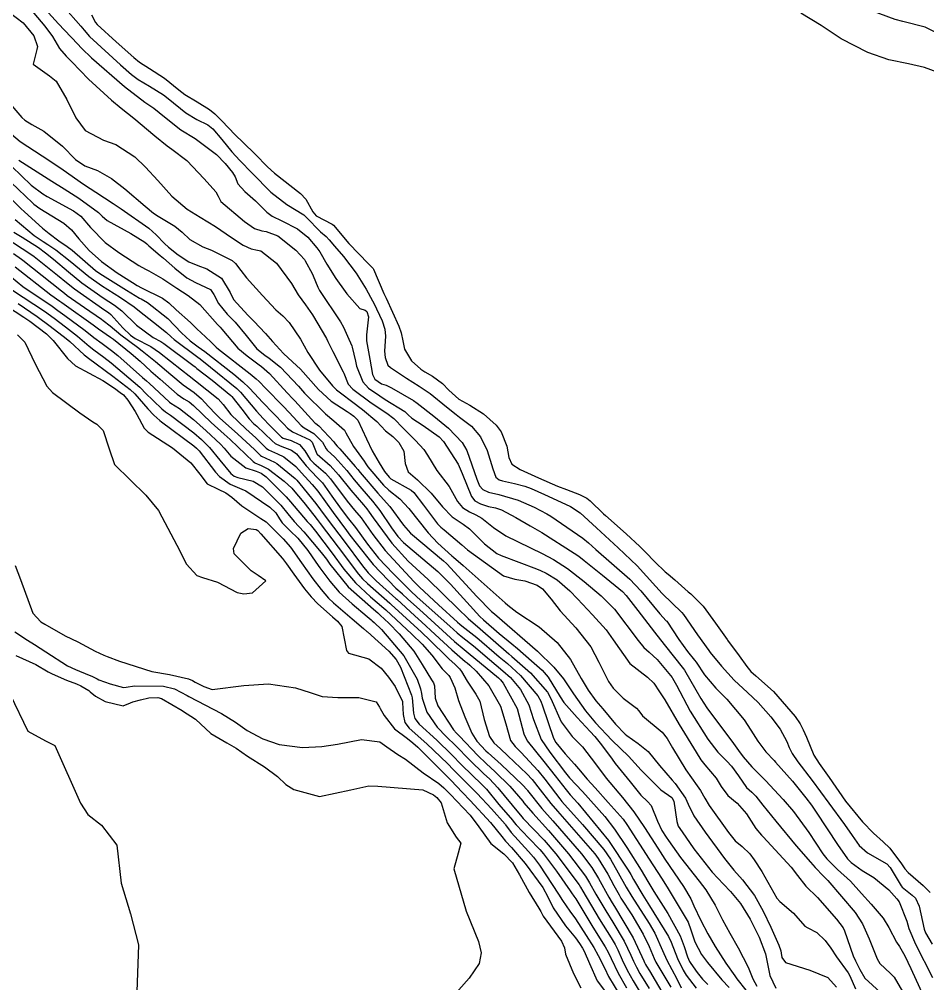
# Model space of a CAD drawing. Header units: feet. Extents: x 1313709 to 1317500, y 405869 to 411659.
# Drawn here: x 1316100.5 to 1316359.3, y 407275.2 to 407550.1 of the extents above; entities that cross this region are included whole.
import ezdxf

# ---------------------------------------------------------------- set-up
doc = ezdxf.new("R2010")
doc.units = ezdxf.units.FT
doc.layers.add('C-TOPO-MAJR', color=32, linetype='CONTINUOUS')

msp = doc.modelspace()

# ---------------------------------------------------------------- linework, layer by layer
at = {"layer": 'C-TOPO-MAJR'}
for points in [[(1316102.06, 407554.84), (1316107.73, 407548.16), (1316109.9, 407545.16), (1316111.9, 407541.75), (1316113.84, 407539.57), (1316115.48, 407537.97), (1316120.18, 407533.03), (1316126.71, 407527.03), (1316129.48, 407524.76), (1316133.09, 407521.88), (1316139.12, 407516.9), (1316142.64, 407514.02), (1316143.9, 407513.12), (1316148.22, 407509.83), (1316153.2, 407504.66), (1316156.51, 407500.9), (1316157.12, 407499.65), (1316157.94, 407498.19), (1316164.62, 407492.42), (1316167.53, 407490.44), (1316169.63, 407489.78), (1316170.81, 407489.63), (1316174.19, 407488.4), (1316179.32, 407484.31), (1316181.7, 407481.67), (1316181.98, 407481.25), (1316183.89, 407477.62), (1316184.17, 407477.01), (1316185.51, 407473.74), (1316186.05, 407472.8), (1316191.96, 407463.89), (1316192.83, 407462.3), (1316193.97, 407459.73), (1316195.2, 407456.97), (1316195.33, 407456.59), (1316196.26, 407452.67), (1316196.58, 407451.23), (1316198.35, 407446.71), (1316200.03, 407444.96), (1316203.21, 407442.73), (1316204.77, 407441.71), (1316210.29, 407438.25), (1316211.28, 407437.38), (1316212.34, 407436.38), (1316215.6, 407434.28), (1316220.1, 407431.07), (1316221.35, 407429.78), (1316225.56, 407423.25), (1316226.7, 407420.66), (1316229.35, 407414.02), (1316230.33, 407412.8), (1316231.9, 407411.93), (1316234.16, 407411.22), (1316236.13, 407410.82), (1316237.86, 407410.29), (1316242, 407408.12), (1316246.02, 407405.74), (1316249.35, 407403.77), (1316258.6, 407397.91), (1316259.88, 407397.03), (1316261.47, 407395.84), (1316266.67, 407391.68), (1316272.33, 407386.94), (1316273.36, 407385.87), (1316276.75, 407381.56), (1316281.47, 407375.37), (1316284.19, 407371.84), (1316289.71, 407364.96), (1316289.99, 407364.56), (1316293.28, 407358.98), (1316294.69, 407356.47), (1316296.37, 407353.81), (1316299.11, 407350.08), (1316303.48, 407344.33), (1316305.39, 407341.69), (1316306.79, 407339.9), (1316309.25, 407337), (1316311.76, 407334.4), (1316313.12, 407333.08), (1316318.15, 407327.7), (1316321.07, 407324.26), (1316325.47, 407318.25), (1316329.45, 407312.22), (1316330.56, 407310.8), (1316333.65, 407307.78), (1316337.36, 407304.38), (1316340.5, 407300.93), (1316343.2, 407297.81), (1316346.68, 407293.88), (1316348.26, 407291.19), (1316350.48, 407287.02), (1316351.3, 407285.78), (1316352.79, 407283.09), (1316354.49, 407279.47), (1316358.12, 407271.67)], [(1316112.99, 407553.82), (1316118.05, 407548.17), (1316118.93, 407547.03), (1316120.46, 407545.22), (1316129.31, 407537.07), (1316132.44, 407534.34), (1316134.35, 407532.95), (1316137.54, 407531.04), (1316141.56, 407528.56), (1316142.88, 407527.54), (1316147.89, 407523.47), (1316151.11, 407521.57), (1316154.21, 407519.99), (1316155.58, 407518.86), (1316158.18, 407515.81), (1316161.04, 407512.32), (1316163.28, 407509.85), (1316166.8, 407506.21), (1316172.12, 407500.84), (1316176.71, 407497.32), (1316181.58, 407494.32), (1316182.24, 407493.69), (1316186.31, 407489.47), (1316187.88, 407488.17), (1316188.79, 407487.24), (1316190.31, 407485.46), (1316192.89, 407482.51), (1316196.46, 407477.76), (1316199.33, 407473.21), (1316201.14, 407469.81), (1316201.48, 407469.13), (1316203.87, 407464.18), (1316204.68, 407461.76), (1316204.8, 407459.78), (1316204.57, 407455.46), (1316204.73, 407453.72), (1316205.47, 407451.53), (1316206.25, 407450.81), (1316210.85, 407447.8), (1316214.39, 407445.5), (1316217.59, 407443.4), (1316222.22, 407439.66), (1316224.92, 407437.4), (1316225.89, 407436.7), (1316229.3, 407434.13), (1316231.87, 407431.1), (1316233.79, 407427.16), (1316235.41, 407421.93), (1316236.28, 407419.58), (1316237.24, 407418.8), (1316238.14, 407418.54), (1316241.55, 407417.81), (1316244.56, 407417.02), (1316246.38, 407416.32), (1316250.17, 407414.6), (1316253.64, 407413.02), (1316257.53, 407411.22), (1316260.31, 407409.38), (1316264.92, 407405.13), (1316271.12, 407399.4), (1316276.57, 407394.26), (1316281.85, 407388.43), (1316283.65, 407386.41), (1316289.3, 407380.96), (1316289.78, 407380.42), (1316293.75, 407374.65), (1316296.94, 407370.21), (1316297.39, 407369.63), (1316300.53, 407365.72), (1316304.16, 407361.7), (1316307.95, 407358.16), (1316311.02, 407355.32), (1316314.64, 407351.29), (1316317.26, 407347.71), (1316319.2, 407344.27), (1316319.89, 407342.48), (1316320.69, 407340.76), (1316322.35, 407338.45), (1316326.4, 407333.14), (1316331.13, 407326.63), (1316335.62, 407320.55), (1316337.84, 407317.39), (1316339.8, 407314.61), (1316342.17, 407312.5), (1316347.71, 407309.31), (1316348.68, 407308.27), (1316351.77, 407303.06), (1316352.07, 407302.69), (1316354.93, 407300.43), (1316355.87, 407299.52), (1316356.9, 407297.28), (1316358.37, 407290.7), (1316358.73, 407289.66), (1316360.61, 407286.46)], [(1316364.01, 407545.08), (1316358.59, 407547.81), (1316352.24, 407549.49), (1316350.06, 407550.02), (1316343.13, 407552.63)], [(1316097.57, 407552.14), (1316101.55, 407549.08), (1316104.59, 407545.43), (1316105.7, 407542.35), (1316105.52, 407541.53), (1316104.44, 407537.35), (1316109.08, 407533.96), (1316110.96, 407532.46), (1316114.03, 407527.21), (1316116.54, 407522.02), (1316119.21, 407518.41), (1316124.48, 407515.61), (1316127.99, 407514.38), (1316133.44, 407510.85), (1316136.46, 407507.94), (1316139.98, 407504.17), (1316143.94, 407499.67), (1316148.35, 407495.94), (1316152.02, 407493.74), (1316156.38, 407491.03), (1316160.94, 407487.85), (1316164.27, 407485.74), (1316166.55, 407484.63), (1316168.35, 407484.32), (1316169.3, 407484.12), (1316173.79, 407480.61), (1316178.05, 407474.83), (1316179.97, 407471.57), (1316182.01, 407468.7), (1316184.03, 407465.86), (1316187.97, 407459.11), (1316188.39, 407458.27), (1316189.78, 407455.38), (1316192.79, 407449.57), (1316192.94, 407449.19), (1316194.22, 407446.1), (1316195.55, 407444.62), (1316200.77, 407440.81), (1316205.25, 407437.81), (1316207.22, 407436.3), (1316209.98, 407433.43), (1316213.33, 407430), (1316215.76, 407427.51), (1316216.76, 407425.83), (1316219.46, 407421.51), (1316222.96, 407416.89), (1316225.33, 407412.62), (1316226.73, 407410.97), (1316228.78, 407409.66), (1316230.58, 407408.82), (1316232.3, 407407.89), (1316235.56, 407405.23), (1316239.07, 407402.87), (1316249.43, 407397.82), (1316252.66, 407396.11), (1316256.68, 407393.54), (1316261.45, 407389.87), (1316266.31, 407385.73), (1316270.04, 407381.94), (1316276.85, 407373.06), (1316278.48, 407371.02), (1316279.98, 407369.72), (1316282.27, 407367.56), (1316286.54, 407362.46), (1316286.65, 407362.32), (1316287.76, 407360.31), (1316291.67, 407352.88), (1316296.7, 407344.88), (1316299.56, 407341.2), (1316302.12, 407338.6), (1316303.42, 407337.23), (1316305.39, 407334.44), (1316307.66, 407331.12), (1316309.25, 407329.74), (1316310.4, 407328.63), (1316312.36, 407326.12), (1316316.05, 407321.53), (1316321.84, 407314.53), (1316325.96, 407309.85), (1316327.26, 407308.34), (1316329.65, 407305.79), (1316330.86, 407304.58), (1316338.64, 407295.49), (1316340.76, 407292.25), (1316342.65, 407287.96), (1316344.95, 407282.27), (1316345.73, 407280.98), (1316348.77, 407278.13), (1316349.74, 407277.05), (1316352.78, 407271.82)], [(1316108.77, 407551.94), (1316111.64, 407548.77), (1316115.18, 407545.09), (1316115.5, 407544.75), (1316118.25, 407541.78), (1316121.06, 407539.12), (1316130.5, 407530.92), (1316136.29, 407526.52), (1316138.83, 407524.74), (1316141.88, 407522.27), (1316146.52, 407518.61), (1316150.55, 407516.09), (1316156.67, 407511.6), (1316159.15, 407508.96), (1316161.23, 407506.47), (1316161.95, 407505.16), (1316162.73, 407503.2), (1316164.72, 407501), (1316167.77, 407498.34), (1316170.97, 407495.14), (1316172.52, 407493.95), (1316175.32, 407492.6), (1316179.71, 407490.37), (1316182.71, 407487.95), (1316185.3, 407484.95), (1316186.09, 407483.77), (1316188.07, 407480.25), (1316190.64, 407476.19), (1316193.34, 407472.53), (1316193.81, 407471.87), (1316197.56, 407467.63), (1316198.99, 407467.22), (1316199.5, 407466.84), (1316200.03, 407465.27), (1316199.45, 407460.12), (1316199.45, 407458.46), (1316200.4, 407453.19), (1316201.1, 407448.85), (1316201.79, 407447.49), (1316203.66, 407446.22), (1316205.02, 407445.78), (1316206.58, 407445.07), (1316212.76, 407441.4), (1316213.84, 407440.67), (1316218.63, 407437.01), (1316222.81, 407433.53), (1316226.69, 407429.47), (1316227.99, 407427.17), (1316230.82, 407419.01), (1316231.66, 407417.11), (1316232.57, 407416.07), (1316234.16, 407415.31), (1316237.12, 407414.61), (1316242.63, 407413.06), (1316247.19, 407410.99), (1316250.77, 407409.1), (1316251.96, 407408.42), (1316261.1, 407402.19), (1316262.63, 407400.89), (1316264.75, 407398.99), (1316274.41, 407390.53), (1316277.59, 407387.14), (1316282.98, 407380.6), (1316284.83, 407378.66), (1316284.99, 407378.49), (1316288.44, 407373.31), (1316290.9, 407369.9), (1316292.86, 407367.45), (1316293.33, 407366.81), (1316295.75, 407363.26), (1316298.95, 407359.45), (1316302.08, 407356.27), (1316307, 407350.41), (1316308.93, 407347.47), (1316310.93, 407344.29), (1316313.19, 407341.25), (1316315.54, 407338.79), (1316315.99, 407338.34), (1316320.77, 407332.95), (1316324.63, 407328.14), (1316326.2, 407326.03), (1316327.57, 407324.07), (1316333.67, 407314.82), (1316336.51, 407310.79), (1316337.54, 407309.72), (1316340.69, 407307.44), (1316344, 407305.49), (1316348.28, 407301.96), (1316350.56, 407299.39), (1316351.17, 407298.52), (1316353.35, 407292.97), (1316354, 407290.92), (1316355.84, 407286.46), (1316360.67, 407276.91)], [(1316121.04, 407551.39), (1316122.22, 407549.2), (1316122.65, 407548.61), (1316128.1, 407543.7), (1316133.15, 407539.19), (1316134.76, 407537.9), (1316137.6, 407536.09), (1316141.89, 407533.3), (1316145.91, 407529.97), (1316147.63, 407528.64), (1316151.12, 407526.57), (1316154.64, 407524.34), (1316156.17, 407523.14), (1316158.23, 407521.14), (1316161.97, 407517.2), (1316164.3, 407514.97), (1316167.7, 407511.62), (1316171.16, 407508.08), (1316173.19, 407506.2), (1316180.64, 407500.48), (1316182.08, 407498.85), (1316184.14, 407495.23), (1316185.11, 407494.1), (1316189.65, 407491.7), (1316189.98, 407491.43), (1316194.41, 407486.22), (1316199.97, 407480.4), (1316200.43, 407479.95), (1316201.27, 407479.05), (1316201.41, 407478.83), (1316204.37, 407471.93), (1316205.02, 407470.6), (1316208.67, 407462.58), (1316209.26, 407460.74), (1316209.41, 407460.23), (1316209.7, 407458.95), (1316210.23, 407456.06), (1316212.27, 407452.73), (1316214.92, 407450.39), (1316216.05, 407449.63), (1316218.2, 407448.36), (1316221.1, 407446.27), (1316222.88, 407444.37), (1316225.76, 407441.85), (1316228.82, 407440.12), (1316232.71, 407437.64), (1316236.41, 407434.37), (1316237.82, 407432.47), (1316239.37, 407428.4), (1316239.97, 407425.18), (1316240.78, 407423.27), (1316243.22, 407421.75), (1316248.39, 407419.41), (1316253.84, 407417.03), (1316256.37, 407416.03), (1316260.14, 407414.63), (1316262.23, 407413.62), (1316263.16, 407412.81), (1316266.99, 407409.11), (1316267.48, 407408.69), (1316273.36, 407403.42), (1316277.28, 407399.79), (1316278.87, 407398.23), (1316281.58, 407395.41), (1316284.56, 407392.56), (1316285.37, 407391.89), (1316287.25, 407390.35), (1316291.1, 407386.9), (1316291.81, 407386.28), (1316295.33, 407382.83), (1316298.91, 407377.94), (1316302.15, 407373.31), (1316302.28, 407373.14), (1316305.62, 407368.6), (1316307.76, 407365.56), (1316308.97, 407364.19), (1316310.39, 407362.99), (1316315.41, 407358.45), (1316321.57, 407351.38), (1316323, 407349.22), (1316323.88, 407347.58), (1316324.75, 407345.45), (1316326.91, 407340.36), (1316328.42, 407337.93), (1316331.23, 407333.93), (1316335.95, 407327.22), (1316340.77, 407321.33), (1316343.88, 407318.08), (1316346.66, 407315.61), (1316348.5, 407313.84), (1316351.87, 407309.31), (1316352.84, 407307.89), (1316353.76, 407306.87), (1316358.01, 407303.13), (1316360.05, 407301.19)], [(1316363.82, 407534.4), (1316358.38, 407536.4), (1316353.88, 407537.44), (1316348.28, 407538.51), (1316342.29, 407540.62), (1316334.72, 407544.57), (1316328.93, 407548.32), (1316323.16, 407551.84)], [(1316098.34, 407525.44), (1316101.19, 407522.13), (1316102.06, 407521.32), (1316104.07, 407520.12), (1316107.44, 407518.22), (1316112.75, 407513.96), (1316116.52, 407510.1), (1316119.15, 407508.32), (1316122.74, 407506.98), (1316126.77, 407504.73), (1316130.57, 407501.8), (1316136.31, 407496.84), (1316138.68, 407494.86), (1316140.02, 407493.94), (1316144.75, 407491.16), (1316146.88, 407489.44), (1316149.1, 407487.3), (1316152.79, 407485.25), (1316155.21, 407484.3), (1316161.15, 407481.38), (1316162.13, 407480.46), (1316163.57, 407478.46), (1316165.24, 407476.43), (1316169.82, 407471.37), (1316173.61, 407467.24), (1316175.55, 407465.55), (1316177.41, 407463.7), (1316180.62, 407458.87), (1316182.71, 407455.13), (1316186.02, 407450.04), (1316189.68, 407445.58), (1316190.88, 407444.49), (1316192.42, 407443.33), (1316195.17, 407441.21), (1316198.31, 407438.87), (1316202.38, 407435.46), (1316204.81, 407432.82), (1316206.87, 407431.15), (1316208.67, 407429.44), (1316210.08, 407427.01), (1316210.44, 407423.48), (1316211.28, 407421.14), (1316213.92, 407418.8), (1316217.87, 407415.06), (1316221.11, 407411.08), (1316223.85, 407408.3), (1316226.99, 407406.18), (1316228.76, 407404.83), (1316233.06, 407400.54), (1316236.53, 407397.86), (1316237.82, 407397.28), (1316247.84, 407393.46), (1316248.98, 407392.98), (1316250.59, 407392.21), (1316253.72, 407390.3), (1316257.34, 407387.17), (1316259.5, 407384.85), (1316263.79, 407380.29), (1316267.71, 407376.1), (1316269.74, 407373.21), (1316274.45, 407366.42), (1316279.46, 407362.59), (1316281.31, 407360.84), (1316282.9, 407358.43), (1316284.38, 407356.12), (1316288.48, 407349.07), (1316293.32, 407341.18), (1316294.7, 407339.03), (1316295.81, 407337.58), (1316299.08, 407333.81), (1316300.52, 407331.42), (1316302.42, 407328.83), (1316305, 407326.63), (1316307.68, 407323.65), (1316310.36, 407319.38), (1316312.01, 407317.53), (1316312.47, 407317.07), (1316320.42, 407308.43), (1316322.19, 407306.02), (1316324.57, 407302.99), (1316327.91, 407299.76), (1316333.38, 407293.59), (1316335.23, 407291.12), (1316335.65, 407290.27), (1316338.1, 407283.16), (1316338.75, 407281.74), (1316339.95, 407279.26), (1316341.37, 407276.79), (1316345.76, 407272.8)], [(1316098.28, 407517.31), (1316100.7, 407515.27), (1316106.99, 407511.16), (1316112.32, 407507.65), (1316117.81, 407503.8), (1316119.02, 407502.95), (1316122.29, 407500.8), (1316127.27, 407497.58), (1316129.5, 407496.05), (1316137.42, 407490.52), (1316139.48, 407488.65), (1316141.82, 407486.16), (1316142.95, 407485.15), (1316145.72, 407482.94), (1316148.81, 407480.93), (1316151.33, 407479.92), (1316153.91, 407478.98), (1316158.06, 407476.27), (1316160.52, 407472.22), (1316161.48, 407470.25), (1316165.6, 407465.76), (1316167.35, 407464.04), (1316170.64, 407460.49), (1316172.61, 407458.28), (1316175.75, 407454.86), (1316178.36, 407452.5), (1316180.57, 407450.37), (1316185.73, 407444.54), (1316189.36, 407441.21), (1316193.89, 407438.32), (1316194.78, 407437.71), (1316195.83, 407436.92), (1316196.99, 407435.79), (1316199.44, 407430.53), (1316201, 407427.11), (1316201.69, 407425.91), (1316203.01, 407423.66), (1316204.53, 407421.23), (1316205.85, 407419.53), (1316206.36, 407419.1), (1316212.18, 407415.87), (1316212.93, 407415.21), (1316215.62, 407411.57), (1316219.64, 407406.24), (1316220.58, 407405.28), (1316221.56, 407404.52), (1316226.59, 407400.31), (1316228.23, 407398.85), (1316238.49, 407391.41), (1316241.72, 407390.52), (1316244.49, 407390.01), (1316248.01, 407388.75), (1316249.57, 407387.78), (1316252.03, 407384.8), (1316254.63, 407381.52), (1316259.09, 407376.61), (1316263.31, 407371.22), (1316265.6, 407366.82), (1316268.33, 407361.33), (1316269.68, 407359.47), (1316272.51, 407356.55), (1316276.37, 407353.74), (1316277.01, 407352.93), (1316278.05, 407351.55), (1316283.71, 407346.86), (1316285.09, 407345.04), (1316286.59, 407342.46), (1316290.44, 407336.14), (1316293.63, 407331.56), (1316294.56, 407330.24), (1316295.79, 407328.06), (1316297.04, 407325.97), (1316302.56, 407318.25), (1316304.48, 407315.93), (1316306.44, 407314.27), (1316308.67, 407312.16), (1316309.92, 407310.46), (1316312.05, 407307.2), (1316316.33, 407299.6), (1316317.17, 407298.61), (1316321.13, 407295.31), (1316324.34, 407291.61), (1316325.2, 407291.08), (1316327.75, 407289.82), (1316330.11, 407287.47), (1316331.71, 407285.35), (1316333.35, 407282.84), (1316336.67, 407278.27), (1316337.16, 407277.47), (1316338.77, 407273.72)], [(1316095.57, 407510.81), (1316103.84, 407502.81), (1316107.21, 407500.33), (1316108.43, 407499.63), (1316115.93, 407495.53), (1316117.98, 407493.96), (1316120.79, 407490.74), (1316124.93, 407486.48), (1316128.86, 407483.64), (1316134.57, 407479.96), (1316136.44, 407478.83), (1316137.43, 407478.38), (1316141.41, 407476.16), (1316145.32, 407473.41), (1316148.6, 407471.33), (1316151.95, 407468.78), (1316156.93, 407463.1), (1316157.67, 407462.35), (1316158.19, 407461.8), (1316162.74, 407456.39), (1316165.39, 407454.15), (1316168.81, 407451.61), (1316169.45, 407451.13), (1316171.77, 407449.16), (1316176.84, 407443.62), (1316178.4, 407441.93), (1316178.98, 407441.32), (1316184.68, 407435.06), (1316184.98, 407434.85), (1316185.87, 407434.21), (1316190.06, 407429.63), (1316190.47, 407429.09), (1316191.06, 407428.41), (1316191.8, 407427.67), (1316196.18, 407422.63), (1316196.9, 407421.76), (1316197.62, 407420.89), (1316202.67, 407414.99), (1316205.16, 407412.27), (1316206.09, 407411.25), (1316209.93, 407405.94), (1316211.98, 407403.66), (1316221.33, 407395.71), (1316222.18, 407394.99), (1316222.28, 407394.9), (1316230.89, 407385.55), (1316235.08, 407381.33), (1316235.87, 407380.61), (1316239.48, 407377.48), (1316244.51, 407373.14), (1316248.1, 407369.95), (1316252.83, 407365.42), (1316255.54, 407362.11), (1316258.44, 407357.81), (1316261.78, 407353), (1316264.69, 407349.52), (1316269.37, 407344.6), (1316271.78, 407342.25), (1316274.07, 407340.07), (1316277.67, 407336.1), (1316283.27, 407330.43), (1316286.4, 407328.23), (1316287.03, 407327.23), (1316287.82, 407321.4), (1316288.25, 407320.07), (1316289.34, 407318.46), (1316292.69, 407313.67), (1316297.87, 407307.02), (1316301.13, 407303.53), (1316303.18, 407301.46), (1316305.95, 407298.06), (1316308.75, 407293.56), (1316311.33, 407288.45), (1316313.13, 407283.74), (1316313.24, 407283.23), (1316314.32, 407277.48), (1316316.06, 407273.91)], [(1316100.32, 407509.91), (1316109.73, 407503.95), (1316113.24, 407501.77), (1316117.42, 407499.13), (1316123.02, 407495.04), (1316124.07, 407493.98), (1316125.47, 407492.71), (1316132.25, 407488.99), (1316136.27, 407486.59), (1316136.79, 407486.13), (1316137.42, 407485.51), (1316140.62, 407482.78), (1316141.57, 407481.99), (1316144.8, 407479.18), (1316148.18, 407476.43), (1316150.7, 407475.08), (1316154.92, 407473.04), (1316155.92, 407471.69), (1316157.21, 407469.06), (1316159.67, 407466.08), (1316161.97, 407463.79), (1316165.08, 407459.93), (1316168.17, 407456.17), (1316170.41, 407454.36), (1316171.7, 407453.5), (1316174.9, 407450.96), (1316180.05, 407445.48), (1316181.77, 407443.5), (1316187.7, 407437.61), (1316190.09, 407435.66), (1316193.11, 407432.94), (1316193.52, 407432.26), (1316195.68, 407428.32), (1316198.78, 407424.1), (1316199.26, 407423.38), (1316199.84, 407422.55), (1316204.26, 407417.26), (1316205.78, 407415.83), (1316208.92, 407413.39), (1316211.45, 407410.63), (1316216.97, 407403.68), (1316219.77, 407400.78), (1316223.74, 407397.14), (1316224.22, 407396.73), (1316226.95, 407394.43), (1316238.96, 407383.78), (1316239.67, 407383.13), (1316242.22, 407381.09), (1316248.61, 407376.88), (1316253.76, 407372.49), (1316257.57, 407367.63), (1316260.62, 407362.2), (1316262.6, 407358.87), (1316264.8, 407355.86), (1316266.77, 407353.5), (1316270.39, 407349.21), (1316273.11, 407346.35), (1316273.64, 407345.9), (1316276.78, 407343.69), (1316279.63, 407341.34), (1316282.92, 407337.35), (1316286.5, 407333.21), (1316287.37, 407332.3), (1316290.29, 407328.08), (1316291.06, 407326.35), (1316292.68, 407323.05), (1316295.89, 407318.35), (1316301.39, 407310.85), (1316302.94, 407308.97), (1316304.11, 407307.59), (1316306.59, 407304.83), (1316309.99, 407300.29), (1316312.4, 407295.85), (1316314.62, 407291.28), (1316316.92, 407286.15), (1316317.44, 407284.58), (1316317.53, 407283.93), (1316317.76, 407282.66), (1316318.81, 407281.19), (1316325.72, 407279.03), (1316330.87, 407276.93), (1316333.31, 407274.17)], [(1316091.38, 407505.67), (1316100.93, 407496.21), (1316101.97, 407495.24), (1316107.13, 407490.53), (1316108.95, 407489.01), (1316111.73, 407486.9), (1316114.08, 407485.34), (1316115.55, 407484.25), (1316122.2, 407478.48), (1316123.4, 407477.61), (1316130.99, 407472.93), (1316134.74, 407470.62), (1316135.16, 407470.39), (1316137.01, 407469.36), (1316142.76, 407464.78), (1316146.74, 407460.71), (1316149.13, 407458.47), (1316151.48, 407456.71), (1316153.31, 407455.37), (1316161.61, 407448.9), (1316164.16, 407446.79), (1316165.98, 407445.05), (1316167.48, 407443.41), (1316169.76, 407440.93), (1316172.87, 407437.74), (1316175.81, 407434.71), (1316176.9, 407433.54), (1316178.33, 407432.52), (1316183.22, 407430.24), (1316183.94, 407429.56), (1316185.27, 407426.26), (1316185.37, 407426.12), (1316189.05, 407422.94), (1316191.48, 407420.25), (1316194.93, 407415.83), (1316198.52, 407411.66), (1316199.52, 407410.52), (1316200.22, 407409.61), (1316201.35, 407407.96), (1316206.61, 407400.73), (1316211.33, 407395.59), (1316217.02, 407390.36), (1316225.4, 407382.17), (1316228.41, 407379.27), (1316231.78, 407376.33), (1316240, 407369.17), (1316240.81, 407368.49), (1316246.19, 407363.76), (1316250.97, 407358.27), (1316251.95, 407356.47), (1316254.9, 407349.81), (1316258.02, 407345.66), (1316260.95, 407342.68), (1316264.69, 407337.82), (1316267.69, 407333.82), (1316272.36, 407328.22), (1316275.62, 407324.17), (1316278.66, 407319.73), (1316282.39, 407313.83), (1316284.46, 407310.68), (1316289.78, 407302.92), (1316291.81, 407299.37), (1316292.71, 407297.41), (1316294.69, 407293.24), (1316296.65, 407289.43), (1316298.74, 407285.81), (1316301.77, 407281.02), (1316304.33, 407277.41), (1316304.98, 407276.61), (1316307.48, 407273.33)], [(1316098.27, 407503.44), (1316104.28, 407497.76), (1316104.62, 407497.43), (1316106.31, 407496.13), (1316113.15, 407492.01), (1316115.37, 407490.08), (1316117.48, 407487.47), (1316120.43, 407484.16), (1316123.9, 407481.04), (1316128.36, 407477.82), (1316132.7, 407475.08), (1316134.05, 407474.24), (1316135.3, 407473.55), (1316141.26, 407470.65), (1316143.13, 407469.29), (1316145.15, 407467.31), (1316149.27, 407463.62), (1316151.08, 407461.85), (1316153.49, 407459.59), (1316155.19, 407458.04), (1316156.56, 407456.64), (1316157.25, 407456.03), (1316166.26, 407449.02), (1316168.01, 407447.61), (1316168.8, 407446.89), (1316170.67, 407444.95), (1316175.63, 407439.84), (1316177.39, 407438), (1316180.79, 407434.29), (1316181.65, 407433.68), (1316184.43, 407432.05), (1316186.85, 407429.6), (1316187.9, 407427.69), (1316188.23, 407427.27), (1316190.41, 407425.27), (1316193.81, 407421.43), (1316195.91, 407418.79), (1316198.07, 407416.25), (1316201.09, 407412.75), (1316203.17, 407410.04), (1316206.51, 407405.12), (1316208.3, 407402.64), (1316209.91, 407400.95), (1316219.7, 407392.65), (1316223.32, 407389.11), (1316231.73, 407379.9), (1316232.77, 407378.9), (1316237.26, 407375.04), (1316240.86, 407372.05), (1316242.43, 407370.7), (1316246.39, 407367.25), (1316249.47, 407364.52), (1316251.16, 407362.57), (1316254.64, 407356.94), (1316255.63, 407355.38), (1316259.48, 407351.06), (1316263.13, 407347.06), (1316264.44, 407345.61), (1316266.42, 407343.29), (1316269.4, 407339.18), (1316270.32, 407337.94), (1316274.5, 407332.76), (1316277.62, 407328.92), (1316279.47, 407327.14), (1316280.52, 407326.02), (1316282.3, 407321.56), (1316283.6, 407318.9), (1316284.78, 407317), (1316285.45, 407316), (1316288.92, 407311.17), (1316294.19, 407304.43), (1316296.13, 407301.92), (1316298.76, 407297.59), (1316300.88, 407293.43), (1316302.94, 407289.58), (1316305.33, 407285.39), (1316308.16, 407279.85), (1316309.47, 407276.61), (1316310.67, 407274.45)], [(1316099.33, 407493.06), (1316104.75, 407488.46), (1316107.3, 407486.73), (1316108.6, 407485.94), (1316110.89, 407484.42), (1316115, 407481.17), (1316120.26, 407476.78), (1316123.86, 407474.19), (1316129.3, 407470.79), (1316133.17, 407468.13), (1316134.71, 407466.9), (1316138.75, 407463.78), (1316142.43, 407460.85), (1316143.75, 407459.55), (1316144.57, 407458.8), (1316151.36, 407453.76), (1316152.01, 407453.27), (1316154.94, 407450.98), (1316162.43, 407444.83), (1316163.5, 407443.78), (1316168.04, 407438.4), (1316169.94, 407436.27), (1316171.76, 407434.42), (1316174.15, 407432.02), (1316175.2, 407430.97), (1316175.62, 407430.73), (1316177.93, 407430.03), (1316180.29, 407428.86), (1316181.8, 407427.05), (1316183.37, 407424.66), (1316184.37, 407423.6), (1316187.74, 407420.69), (1316189.18, 407419.09), (1316193.9, 407412.73), (1316195.99, 407410.21), (1316197.88, 407407.94), (1316201.22, 407403.28), (1316204.77, 407398.63), (1316212.87, 407389.82), (1316214.51, 407388.22), (1316219.9, 407383.16), (1316225.31, 407378.29), (1316226, 407377.67), (1316226.55, 407377.22), (1316230.84, 407373.86), (1316237.24, 407368.39), (1316239.55, 407366.45), (1316243.27, 407363.08), (1316248.27, 407357.23), (1316249.13, 407355.73), (1316249.6, 407354.36), (1316252.67, 407345.19), (1316253.4, 407343.95), (1316256.01, 407340.75), (1316258.72, 407337.79), (1316259.86, 407336.42), (1316262.25, 407333.49), (1316264.53, 407330.97), (1316268.3, 407326.84), (1316272.52, 407322.04), (1316273.6, 407320.58), (1316279.99, 407310.66), (1316283.45, 407305.24), (1316285.09, 407302.67), (1316291.04, 407292.69), (1316291.86, 407290.52), (1316292.93, 407287.12), (1316294.9, 407283.5), (1316296.6, 407281.27), (1316300.67, 407276.25), (1316302.75, 407274.09)], [(1316098.93, 407489.46), (1316101.29, 407487.96), (1316105.95, 407485.01), (1316107.95, 407483.53), (1316110.21, 407481.7), (1316114.46, 407478.1), (1316118.27, 407475.02), (1316124.34, 407470.72), (1316127.6, 407468.65), (1316129.73, 407466.99), (1316133.9, 407462.87), (1316138.66, 407459.36), (1316140.78, 407458.23), (1316141.67, 407457.69), (1316149.88, 407451.5), (1316150.55, 407450.99), (1316151.11, 407450.56), (1316155.4, 407447.22), (1316160.72, 407442.9), (1316161.08, 407442.54), (1316163.91, 407438.93), (1316165.99, 407436.25), (1316167.26, 407434.92), (1316168.18, 407434.07), (1316172.49, 407429.94), (1316173.37, 407429.21), (1316174.84, 407428.49), (1316178.08, 407427.32), (1316179.43, 407426.26), (1316182.19, 407422.8), (1316185.33, 407419.47), (1316186.44, 407418.46), (1316186.91, 407417.94), (1316189.57, 407414.19), (1316192.21, 407410.5), (1316194.33, 407407.72), (1316196.27, 407405.22), (1316199.7, 407400.51), (1316202.84, 407396.53), (1316207.04, 407392.08), (1316211.91, 407387.19), (1316213.87, 407385.34), (1316223.17, 407377.09), (1316225.24, 407375.22), (1316226.88, 407373.85), (1316229.91, 407371.45), (1316234.46, 407367.59), (1316238.29, 407364.4), (1316240.45, 407362.43), (1316243.28, 407359.06), (1316245.7, 407354.66), (1316247.01, 407350.49), (1316249.18, 407344.81), (1316251.64, 407341.19), (1316256.12, 407335.31), (1316257.27, 407333.91), (1316260.92, 407329.98), (1316267.32, 407322.83), (1316270.11, 407319.26), (1316273.57, 407314.02), (1316277.64, 407307.54), (1316279.59, 407304.35), (1316281.31, 407301.49), (1316285.24, 407295.21), (1316288.77, 407288.83), (1316289.89, 407285.76), (1316290.88, 407282.8), (1316291.49, 407281.52), (1316291.81, 407280.96), (1316293.6, 407278.37), (1316295.13, 407276.49), (1316296.64, 407274.97)], [(1316096.67, 407487.84), (1316103.49, 407483.38), (1316104.71, 407482.5), (1316111.38, 407477.17), (1316113.92, 407475.05), (1316116.23, 407473.22), (1316124.82, 407467.21), (1316125.91, 407466.51), (1316126.6, 407465.95), (1316129.97, 407462.16), (1316132.18, 407460.01), (1316133.51, 407459.11), (1316137.93, 407456.83), (1316140.47, 407455.13), (1316146.71, 407450.16), (1316148.87, 407448.46), (1316150.7, 407447.06), (1316157.13, 407441.92), (1316158.54, 407440.32), (1316160.8, 407437.48), (1316165.01, 407433.37), (1316167.84, 407430.75), (1316170.83, 407427.87), (1316171.47, 407427.39), (1316174.04, 407426.19), (1316175.88, 407425.33), (1316179.23, 407422.61), (1316180.9, 407420.77), (1316183.89, 407417.48), (1316185.52, 407415.55), (1316189.95, 407409.5), (1316193.72, 407404.38), (1316194.69, 407403.08), (1316196.43, 407400.75), (1316201.3, 407394.67), (1316207.81, 407387.95), (1316209.54, 407386.38), (1316209.61, 407386.31), (1316211.22, 407384.82), (1316214.48, 407381.85), (1316221.06, 407375.9), (1316224.47, 407372.77), (1316227.22, 407370.46), (1316228.99, 407369.04), (1316231.66, 407366.8), (1316237.03, 407362.33), (1316237.63, 407361.77), (1316238.4, 407360.84), (1316242.37, 407353.62), (1316244.27, 407346.39), (1316245.17, 407344.37), (1316249.93, 407338.52), (1316253.18, 407334.4), (1316256.27, 407330.41), (1316257.47, 407329.03), (1316259.65, 407326.62), (1316268.39, 407315.99), (1316273.98, 407307.55), (1316274.71, 407306.28), (1316275.48, 407304.93), (1316278.15, 407300.45), (1316280.09, 407297.35), (1316285.44, 407288.63), (1316286.21, 407286.98), (1316288.03, 407282.35), (1316289.66, 407279.05), (1316290.47, 407277.57), (1316293.31, 407273.88)], [(1316098.81, 407483.29), (1316101.06, 407481.76), (1316101.45, 407481.47), (1316112.53, 407472.7), (1316113.38, 407472), (1316114.15, 407471.39), (1316119.09, 407467.95), (1316123.89, 407464.62), (1316124.41, 407464.25), (1316126.36, 407462.72), (1316129.39, 407460.18), (1316134.13, 407456.61), (1316135.49, 407455.62), (1316139.25, 407452.52), (1316143.61, 407448.84), (1316147.19, 407445.93), (1316150.29, 407443.67), (1316152.41, 407441.93), (1316154.35, 407439.74), (1316156.45, 407437.49), (1316157.51, 407436.51), (1316162.77, 407431.82), (1316167.49, 407427.42), (1316169.17, 407425.8), (1316169.54, 407425.54), (1316173.23, 407423.84), (1316173.85, 407423.49), (1316179.04, 407419.22), (1316179.57, 407418.68), (1316180.46, 407417.65), (1316184.96, 407412.11), (1316187.67, 407408.5), (1316189.98, 407405.37), (1316193.01, 407401.36), (1316198.32, 407394.31), (1316199.93, 407392.33), (1316202.17, 407390.06), (1316207.8, 407385), (1316208.04, 407384.79), (1316213.15, 407380.07), (1316215.09, 407378.31), (1316218.99, 407374.74), (1316223.71, 407370.33), (1316227.55, 407367.04), (1316228.06, 407366.64), (1316228.83, 407365.99), (1316230.7, 407364.26), (1316234.23, 407360.05), (1316237.63, 407354.33), (1316239.14, 407349.25), (1316240.45, 407344.55), (1316241.76, 407342.84), (1316243.51, 407341.13), (1316248.26, 407335.92), (1316250.22, 407333.48), (1316253.23, 407329.45), (1316254.48, 407327.87), (1316255.1, 407327.15), (1316260.98, 407320.54), (1316267.04, 407313.4), (1316268.94, 407310.66), (1316271.16, 407306.83), (1316273.44, 407302.73), (1316275.05, 407300.02), (1316279.99, 407292.3), (1316281.56, 407289.56), (1316283.76, 407284.64), (1316285.02, 407281.86), (1316287.82, 407276.57), (1316289.08, 407274.04)], [(1316099.34, 407479.54), (1316109.45, 407471.57), (1316112.02, 407469.75), (1316112.56, 407469.35), (1316113.22, 407468.87), (1316121.56, 407462.98), (1316123.09, 407461.87), (1316126.45, 407459.49), (1316127.28, 407458.89), (1316132.4, 407454.81), (1316134.89, 407452.63), (1316137.98, 407449.82), (1316140.57, 407447.54), (1316145.42, 407443.27), (1316147.35, 407441.93), (1316148.85, 407441.04), (1316150.1, 407440.05), (1316155.14, 407435.19), (1316158.85, 407431.85), (1316160.59, 407430.3), (1316167.15, 407424.08), (1316167.51, 407423.73), (1316167.59, 407423.67), (1316169.42, 407422.89), (1316171.47, 407421.82), (1316175.99, 407418.44), (1316178.1, 407416.42), (1316178.54, 407415.92), (1316181.54, 407412.31), (1316184.41, 407408.78), (1316185.39, 407407.49), (1316186.22, 407406.37), (1316191.33, 407399.64), (1316197.12, 407391.91), (1316198.24, 407390.59), (1316199.69, 407389.23), (1316206.08, 407383.63), (1316206.47, 407383.26), (1316215.07, 407375.35), (1316215.7, 407374.78), (1316216.96, 407373.6), (1316222.91, 407367.77), (1316224.65, 407366.13), (1316225.93, 407364.91), (1316226.51, 407364.14), (1316228.13, 407361.41), (1316230.61, 407357.73), (1316231.68, 407355.74), (1316232.99, 407350.48), (1316234.48, 407345.68), (1316235.71, 407343.89), (1316237.58, 407342.11), (1316239.71, 407340.17), (1316245.09, 407334.98), (1316246.62, 407333.35), (1316247.25, 407332.56), (1316248.23, 407331.26), (1316251.96, 407326.52), (1316253.82, 407324.36), (1316264.47, 407312.21), (1316265.46, 407310.89), (1316268.16, 407306.43), (1316269.93, 407303.22), (1316271.37, 407300.5), (1316271.91, 407299.59), (1316275, 407294.79), (1316278.27, 407289.32), (1316279.99, 407285.75), (1316281.39, 407282.36), (1316281.88, 407281.36), (1316286.09, 407274.23)], [(1316098.22, 407476.57), (1316101.52, 407473.96), (1316109.85, 407468.29), (1316111.47, 407467.12), (1316113.43, 407465.65), (1316119.27, 407461.37), (1316121.75, 407459.43), (1316124.06, 407457.68), (1316126.75, 407455.68), (1316128.55, 407454.22), (1316135.62, 407448.03), (1316136.7, 407447.08), (1316137.6, 407446.28), (1316140.3, 407443.75), (1316143.29, 407440.91), (1316143.68, 407440.63), (1316146.15, 407439.11), (1316150.13, 407436.06), (1316153.76, 407432.78), (1316157.82, 407429.02), (1316158.89, 407427.86), (1316160.79, 407425.55), (1316164.99, 407422.24), (1316167.99, 407421.26), (1316169.39, 407420.73), (1316170.82, 407419.69), (1316176.52, 407414), (1316177.77, 407412.57), (1316182.52, 407406.94), (1316183.32, 407406.05), (1316184.85, 407404.2), (1316189.66, 407397.93), (1316192.99, 407393.39), (1316196.24, 407389.44), (1316200.56, 407385.51), (1316204.35, 407382.25), (1316204.91, 407381.74), (1316212.34, 407374.79), (1316215.25, 407371.94), (1316218.03, 407368.84), (1316221.02, 407364.96), (1316221.88, 407364), (1316222.83, 407363.07), (1316223.28, 407362.49), (1316224.57, 407359.52), (1316225.63, 407355.92), (1316227.46, 407351.27), (1316229.41, 407346.6), (1316230.9, 407344.36), (1316233.42, 407341.61), (1316234.11, 407340.95), (1316237.77, 407337.7), (1316243.88, 407331.88), (1316245.18, 407330.43), (1316245.3, 407330.28), (1316249.41, 407325.15), (1316252.55, 407321.59), (1316260.7, 407312.22), (1316263.61, 407308.35), (1316265.55, 407305.19), (1316268.5, 407299.81), (1316269.42, 407298.22), (1316270.09, 407297.15), (1316275.39, 407288.24), (1316278.46, 407281.74), (1316278.67, 407281.24), (1316278.92, 407280.7), (1316279.21, 407280.18), (1316280.01, 407278.89), (1316284.28, 407271.74)], [(1316098.57, 407472.93), (1316107.68, 407466.85), (1316110.37, 407464.89), (1316113.64, 407462.39), (1316117.02, 407459.78), (1316120.38, 407456.96), (1316121.71, 407455.9), (1316124.59, 407453.79), (1316126.68, 407452.14), (1316134.79, 407445.27), (1316135.18, 407444.89), (1316136.34, 407443.66), (1316141.06, 407439.07), (1316142.12, 407438.23), (1316143.56, 407437.24), (1316150.17, 407432.24), (1316152.36, 407430.33), (1316154.67, 407428.01), (1316157.63, 407424.45), (1316160.74, 407420.63), (1316161.67, 407419.88), (1316162.75, 407419.48), (1316167.1, 407418.4), (1316169.76, 407416.83), (1316174.96, 407411.63), (1316176.98, 407409.12), (1316178.79, 407406.96), (1316181.51, 407404.04), (1316186.5, 407398.13), (1316187.99, 407396.22), (1316188.99, 407394.81), (1316194.23, 407388.3), (1316201.39, 407381.95), (1316202.63, 407380.89), (1316203.34, 407380.21), (1316205.73, 407377.92), (1316208.73, 407374.91), (1316212.86, 407369.98), (1316215.24, 407366.21), (1316217.93, 407361.85), (1316218.53, 407360.96), (1316218.77, 407360.14), (1316219.01, 407356.62), (1316219.78, 407354.37), (1316224.2, 407347.51), (1316225.04, 407346.59), (1316225.91, 407345.75), (1316231.15, 407340.26), (1316233.5, 407337.98), (1316236.1, 407335.62), (1316240.3, 407331.45), (1316243.94, 407327.18), (1316244.27, 407326.76), (1316246.79, 407323.75), (1316251.29, 407318.84), (1316257.01, 407312.23), (1316261.79, 407305.86), (1316262.98, 407303.96), (1316264.8, 407300.7), (1316267.58, 407295.93), (1316269.61, 407292.71), (1316272.84, 407287.28), (1316274.76, 407283.29), (1316275.48, 407281.62), (1316276.32, 407279.85), (1316277.3, 407278.1), (1316279.94, 407273.77)], [(1316094.02, 407470.24), (1316101.73, 407465.21), (1316103.44, 407464.02), (1316108.19, 407460.43), (1316110.16, 407458.57), (1316114.19, 407453.39), (1316116.52, 407451.28), (1316124.31, 407447.12), (1316127.62, 407444.96), (1316129.26, 407443.74), (1316130.15, 407443), (1316131.4, 407441.57), (1316133.49, 407438.29), (1316133.94, 407437.41), (1316136.04, 407433.51), (1316137.16, 407432.4), (1316144.1, 407427.93), (1316149.34, 407423.71), (1316151.89, 407420.39), (1316154.04, 407417.7), (1316157.16, 407416.12), (1316159.33, 407415.07), (1316161.02, 407413.92), (1316163.93, 407411.4), (1316169.34, 407407.81), (1316170.83, 407406.83), (1316172.16, 407405.56), (1316175.65, 407402), (1316177.8, 407399.58), (1316180.9, 407395.11), (1316184.16, 407390.58), (1316186.51, 407387.55), (1316188.61, 407385.13), (1316190.03, 407383.78), (1316195.37, 407379.18), (1316198.53, 407376.41), (1316199.49, 407375.61), (1316199.7, 407375.44), (1316205.82, 407369.94), (1316207.88, 407367.59), (1316209.09, 407365.41), (1316212.22, 407357.42), (1316212.38, 407356.63), (1316212.76, 407352.32), (1316213.17, 407350.77), (1316214.43, 407349.15), (1316219.41, 407344.57), (1316223.6, 407340.52), (1316226.56, 407337.51), (1316232.26, 407331.95), (1316232.77, 407331.47), (1316233.58, 407330.63), (1316237.16, 407326.28), (1316241, 407321.76), (1316241.46, 407321.18), (1316242.04, 407320.47), (1316245.66, 407316.67), (1316248.82, 407313.46), (1316249.87, 407312.24), (1316253.57, 407307.24), (1316257.46, 407301.65), (1316257.82, 407301.07), (1316258.49, 407300.09), (1316259.03, 407299.33), (1316263.9, 407291.31), (1316267.4, 407285.69), (1316268.29, 407284.17), (1316269.15, 407282.39), (1316271.12, 407278.14), (1316273.47, 407273.96)], [(1316100.15, 407469.07), (1316105.54, 407465.42), (1316109.28, 407462.65), (1316113.86, 407459.07), (1316114.85, 407458.25), (1316119, 407454.44), (1316119.36, 407454.13), (1316120.2, 407453.53), (1316127.17, 407448.4), (1316132.11, 407444.53), (1316133.38, 407443.33), (1316137.13, 407439.03), (1316138.82, 407437.23), (1316140.52, 407435.76), (1316140.99, 407435.39), (1316150.2, 407428.52), (1316150.96, 407427.88), (1316151.72, 407427.06), (1316156.36, 407421.01), (1316157.52, 407419.76), (1316160.56, 407417.6), (1316163.88, 407416.15), (1316165.05, 407415.65), (1316171.9, 407411.06), (1316173.53, 407409.45), (1316174.64, 407407.72), (1316175.35, 407406.6), (1316177.65, 407404.32), (1316179.82, 407402.17), (1316182.72, 407398.63), (1316185.01, 407395.32), (1316186.15, 407393.73), (1316188.96, 407389.95), (1316191.63, 407386.81), (1316195.33, 407383.45), (1316199.64, 407379.87), (1316200.7, 407378.95), (1316201.02, 407378.67), (1316201.6, 407378.12), (1316203.67, 407376.13), (1316210.02, 407368.62), (1316213.81, 407361.98), (1316214.84, 407359.21), (1316215.08, 407357.89), (1316215.27, 407356.54), (1316216.59, 407352.63), (1316219.52, 407348.29), (1316222.23, 407345.58), (1316224.75, 407343.13), (1316228.87, 407338.89), (1316232.88, 407334.98), (1316234.44, 407333.54), (1316236.88, 407331.03), (1316242.7, 407323.93), (1316243.25, 407323.24), (1316244.09, 407322.3), (1316250.04, 407316.12), (1316253.39, 407312.23), (1316259.99, 407303.38), (1316260.4, 407302.73), (1316261.05, 407301.6), (1316265.75, 407293.63), (1316269.12, 407288.27), (1316270.28, 407286.32), (1316271, 407284.87), (1316272.29, 407282.01), (1316273.72, 407279), (1316275.38, 407276.03), (1316279.86, 407268.59)], [(1316099.96, 407460.16), (1316102.04, 407458.04), (1316105.01, 407451.88), (1316108.32, 407445.49), (1316109.9, 407443.7), (1316117.71, 407437.87), (1316121.46, 407435.37), (1316122.61, 407434.66), (1316124.35, 407432.86), (1316126.08, 407427.63), (1316127.57, 407423.19), (1316136.5, 407414.46), (1316140.14, 407410.09), (1316141.05, 407408.26), (1316145.38, 407400.19), (1316148.13, 407394.76), (1316151.06, 407391.5), (1316152.7, 407390.98), (1316156.93, 407389.61), (1316162.54, 407386.73), (1316164.49, 407386.35), (1316166.89, 407386.6), (1316170.74, 407389.98), (1316168.58, 407391.53), (1316166.58, 407392.91), (1316161.71, 407397.69), (1316161.48, 407399.22), (1316163.58, 407403.63), (1316165.71, 407404.95), (1316168.02, 407404.62), (1316168.44, 407404.34), (1316169.27, 407403.42), (1316175.51, 407396.37), (1316176.64, 407394.89), (1316178.72, 407391.88), (1316181.74, 407387.7), (1316183.6, 407385.47), (1316185.55, 407383.48), (1316189.7, 407379.76), (1316191.16, 407378.5), (1316192.4, 407376.98), (1316193.73, 407370.12), (1316194.33, 407369.39), (1316200.11, 407367.81), (1316203.56, 407365.1), (1316205.66, 407362.52), (1316207.61, 407359.87), (1316209.64, 407355.66), (1316209.69, 407355.37), (1316209.84, 407351.93), (1316210.35, 407349.6), (1316211.6, 407348.02), (1316216.64, 407343.58), (1316222.46, 407337.92), (1316224.24, 407336.12), (1316229.07, 407331.35), (1316230.23, 407330.18), (1316230.95, 407329.42), (1316235, 407325.04), (1316238.9, 407320.63), (1316239.05, 407320.43), (1316240.6, 407318.28), (1316245.62, 407312.85), (1316247, 407311.27), (1316248.72, 407308.95), (1316254.15, 407300.75), (1316255.23, 407298.93), (1316257.32, 407295.87), (1316259.01, 407293.64), (1316262.02, 407288.96), (1316264.17, 407285.48), (1316265.47, 407283.23), (1316267.29, 407279.47), (1316268.41, 407277.25), (1316271.57, 407271.9)], [(1316099.33, 407394.42), (1316100.85, 407390.4), (1316104.32, 407380.83), (1316106.65, 407378.34), (1316107.72, 407377.64), (1316113.5, 407374.35), (1316117.13, 407372.62), (1316122.13, 407369.98), (1316124.54, 407368.85), (1316125.52, 407368.49), (1316129.01, 407367.1), (1316138.25, 407364.19), (1316143.29, 407363.32), (1316148.71, 407362.08), (1316149.79, 407361.6), (1316150.58, 407361.15), (1316153.02, 407359.88), (1316155.43, 407359.03), (1316164.45, 407360.23), (1316171.5, 407360.69), (1316179.14, 407359.51), (1316183.33, 407358.15), (1316186.81, 407357.08), (1316191.26, 407356.77), (1316197.2, 407356.8), (1316202.21, 407355.54), (1316203.1, 407354.02), (1316203.27, 407353.65), (1316204.45, 407351.64), (1316207.41, 407347.8), (1316211.08, 407345.06), (1316212.62, 407343.89), (1316214, 407342.63), (1316221.32, 407335.32), (1316221.91, 407334.73), (1316223.47, 407333.16), (1316226.8, 407329.67), (1316228.97, 407327.39), (1316234.74, 407321.15), (1316238.01, 407317.17), (1316239.02, 407315.86), (1316240.7, 407313.98), (1316244.66, 407309.49), (1316249.62, 407302.58), (1316251.09, 407299.92), (1316252.64, 407296.78), (1316256.16, 407291.65), (1316258.99, 407288.25), (1316260.14, 407286.6), (1316260.97, 407285.27), (1316261.45, 407284.41), (1316262.97, 407280.91), (1316265.18, 407276.02), (1316268.06, 407272.13)], [(1316099.21, 407375.52), (1316102.83, 407373.11), (1316104.84, 407371.92), (1316108, 407369.82), (1316114.19, 407365.81), (1316116.49, 407364.77), (1316120.4, 407363.17), (1316121.18, 407362.82), (1316122.63, 407362.08), (1316123.13, 407361.82), (1316126.4, 407360.62), (1316130.19, 407359.63), (1316130.89, 407359.69), (1316133.28, 407360.14), (1316141.6, 407359.97), (1316144.72, 407359.2), (1316148.34, 407357.31), (1316148.79, 407357.06), (1316158.09, 407352.22), (1316162.05, 407349.76), (1316165.38, 407347.39), (1316169.83, 407344.96), (1316174.5, 407343.35), (1316181.21, 407342.55), (1316186.65, 407342.82), (1316191.14, 407343.48), (1316197.99, 407344.82), (1316203.21, 407344.1), (1316205.25, 407342.68), (1316208.38, 407340.55), (1316210.48, 407339.22), (1316215.52, 407335.31), (1316219.98, 407332.27), (1316221.49, 407331.06), (1316223.36, 407329.16), (1316226.99, 407325.36), (1316228.96, 407323.19), (1316231.38, 407319.94), (1316234.84, 407315.16), (1316238.54, 407312.17), (1316241.02, 407309.66), (1316243.02, 407306.25), (1316245.8, 407301.14), (1316248.55, 407296.75), (1316249.06, 407295.72), (1316249.77, 407294.4), (1316254.96, 407287.31), (1316255.86, 407285.44), (1316256.1, 407283.61), (1316258.37, 407278.07), (1316260.45, 407273.98)], [(1316099.45, 407368.71), (1316105.22, 407366.21), (1316108.74, 407364.13), (1316109.86, 407363.5), (1316113.95, 407361.71), (1316116.79, 407360.64), (1316118.02, 407360.09), (1316120.27, 407358.76), (1316120.71, 407358.4), (1316122.15, 407357.14), (1316124.98, 407355.65), (1316130.04, 407354.44), (1316132.21, 407355.26), (1316132.79, 407355.52), (1316135.03, 407356.14), (1316137.43, 407356.69), (1316139.98, 407356.74), (1316140.95, 407356.47), (1316146.89, 407353.02), (1316147.01, 407352.95), (1316150.68, 407350.56), (1316155.02, 407346.47), (1316159.63, 407343.83), (1316162.29, 407342.37), (1316165.51, 407340.07), (1316170.36, 407337.05), (1316174.06, 407334.27), (1316176.46, 407331.95), (1316178.71, 407330.52), (1316185.98, 407328.52), (1316194.97, 407330.41), (1316200.1, 407331.58), (1316202.61, 407331.52), (1316215.49, 407330.43), (1316218.55, 407328.99), (1316219.45, 407328.29), (1316220.7, 407326.72), (1316222.41, 407321.06), (1316225, 407316.94), (1316226.32, 407315.21), (1316225.57, 407312.42), (1316224.32, 407307.9), (1316227.83, 407295.89), (1316231.34, 407287.19), (1316232.05, 407283.97), (1316231.54, 407280.93), (1316228.67, 407276.79), (1316222.79, 407270.12)], [(1316097.84, 407357.6), (1316102.95, 407347.2), (1316107.94, 407344.41), (1316110.57, 407343.1), (1316117.95, 407326.69), (1316120.02, 407323.42), (1316123.94, 407320.37), (1316128.25, 407314.71), (1316129.51, 407303.82), (1316132.21, 407295.06), (1316134.4, 407286.23), (1316133.94, 407272.91)]]:
    msp.add_lwpolyline(points, dxfattribs=at)

doc.saveas('drawing.dxf')
